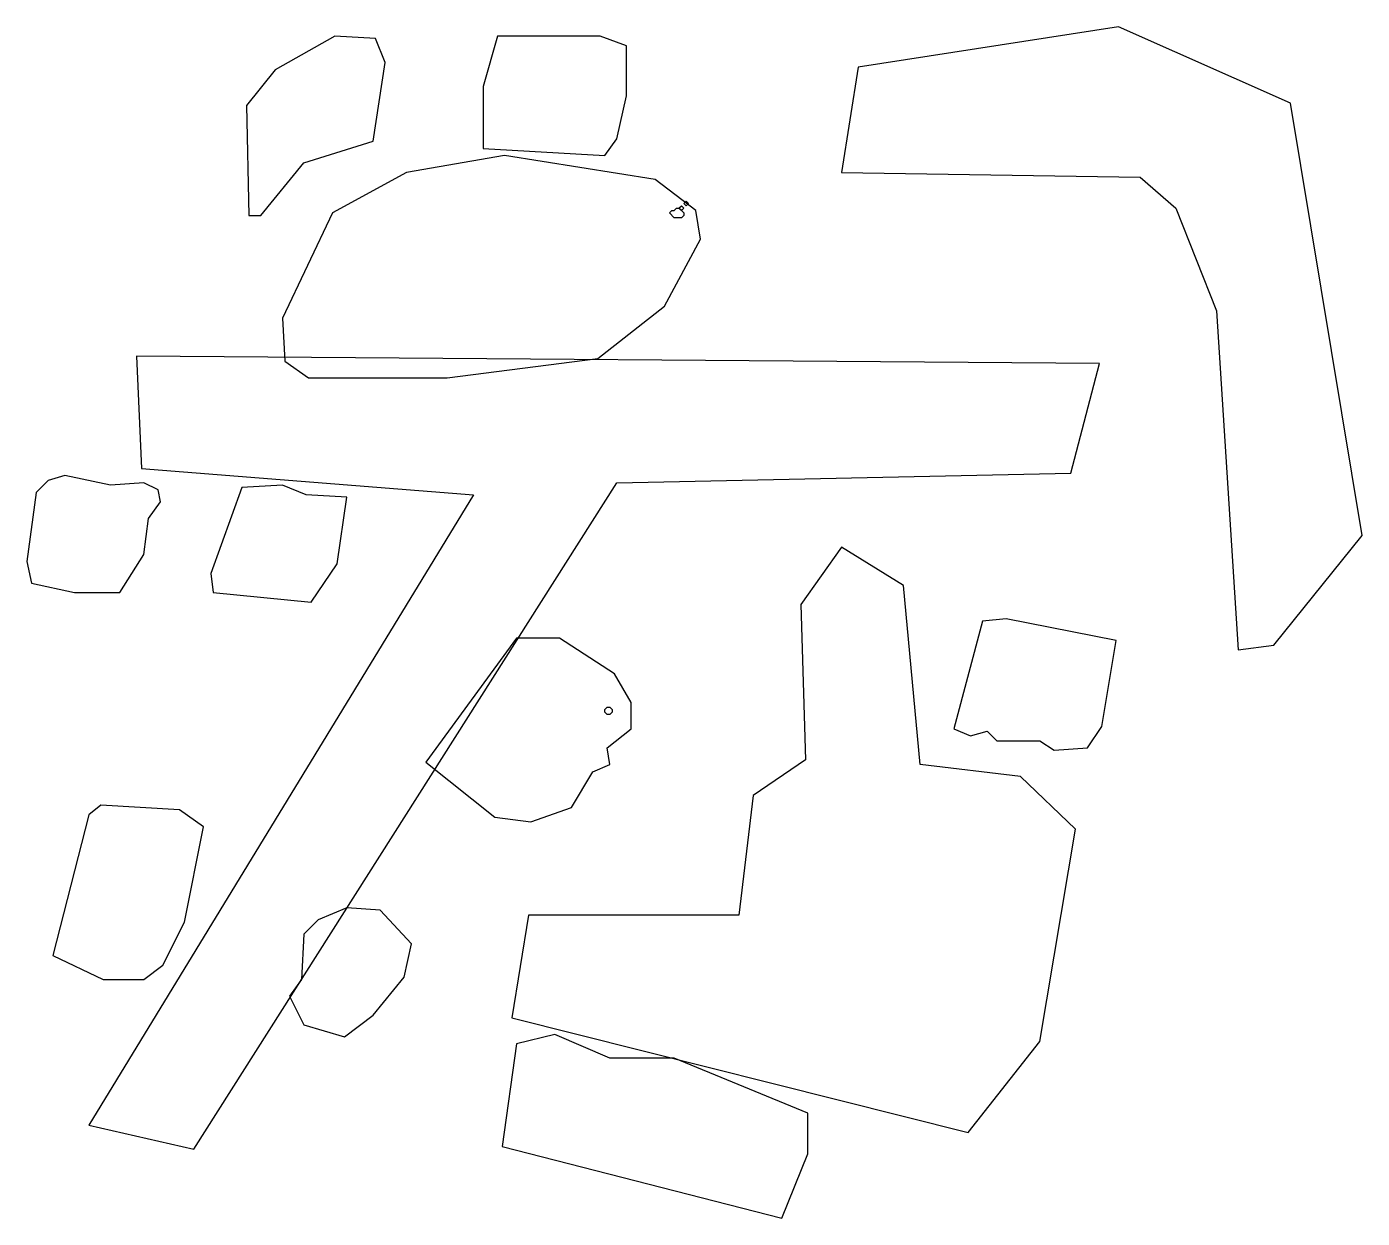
# Model space of a CAD drawing. Extents: x 47 to 606, y -547 to -48.
import ezdxf

# ---------------------------------------------------------------- set-up
doc = ezdxf.new("R2010")
doc.units = 0
for name, color, linetype in [('03-Green', 3, 'CONTINUOUS'), ('04-Cyan', 4, 'CONTINUOUS'), ('06-Magenta', 6, 'CONTINUOUS'), ('30-Orange', 30, 'CONTINUOUS')]:
    doc.layers.add(name, color=color, linetype=linetype)

msp = doc.modelspace()

# ---------------------------------------------------------------- linework, layer by layer
at = {"layer": '03-Green'}
for points in [[(327, -125, 0), (310, -112, 0), (247, -102, 0), (206, -109, 0), (175, -126, 0), (154, -170, 0), (155, -188, 0), (165, -195, 0), (223, -195, 0), (286, -187, 0), (314, -165, 0), (329, -137, 0), (327, -125, 0)], [(322, -122, 0), (323, -121, 0), (324, -122, 0), (323, -123, 0), (322, -122, 0)], [(316, -126, 0), (317, -125, 0), (318, -125, 0), (319, -124, 0), (320, -124, 0), (322, -126, 0), (322, -127, 0), (321, -128, 0), (318, -128, 0), (316, -126, 0)], [(320, -124, 0), (321, -123, 0), (322, -124, 0), (321, -125, 0), (320, -124, 0)], [(270, -304, 0), (252, -304, 0), (214, -356, 0), (243, -379, 0), (258, -381, 0), (275, -375, 0), (284, -360, 0), (291, -357, 0), (290, -350, 0), (300, -342, 0), (300, -331, 0), (293, -319, 0), (270, -304, 0)], [(289, -334, 0), (290, -333, 0), (291, -333, 0), (292, -334, 0), (292, -335, 0), (291, -336, 0), (290, -336, 0), (289, -335, 0), (289, -334, 0)], [(195, -418, 0), (181, -417, 0), (169, -422, 0), (163, -428, 0), (162, -447, 0), (157, -454, 0), (163, -466, 0), (180, -471, 0), (192, -462, 0), (205, -446, 0), (208, -432, 0), (195, -418, 0)]]:
    msp.add_polyline3d(points, dxfattribs=at)
at = {"layer": '04-Cyan'}
msp.add_polyline3d([(496, -189, 0), (93, -186, 0), (95, -233, 0), (234, -244, 0), (73, -508, 0), (117, -518, 0), (294, -239, 0), (484, -235, 0), (496, -189, 0)], dxfattribs=at)
at = {"layer": '06-Magenta'}
msp.add_polyline3d([(388, -266, 0), (371, -290, 0), (373, -355, 0), (351, -370, 0), (345, -420, 0), (257, -420, 0), (250, -463, 0), (441, -511, 0), (471, -473, 0), (486, -384, 0), (463, -362, 0), (421, -357, 0), (414, -282, 0), (388, -266, 0)], dxfattribs=at)
at = {"layer": '30-Orange'}
for points in [[(395, -65, 0), (388, -109, 0), (513, -111, 0), (528, -124, 0), (545, -167, 0), (554, -309, 0), (569, -307, 0), (606, -261, 0), (576, -80, 0), (504, -48, 0), (395, -65, 0)], [(193, -53, 0), (176, -52, 0), (151, -66, 0), (139, -81, 0), (140, -127, 0), (145, -127, 0), (163, -105, 0), (192, -96, 0), (197, -63, 0), (193, -53, 0)], [(244, -52, 0), (238, -73, 0), (238, -99, 0), (289, -102, 0), (294, -95, 0), (298, -77, 0), (298, -56, 0), (287, -52, 0), (244, -52, 0)], [(56, -238, 0), (51, -243, 0), (47, -272, 0), (49, -281, 0), (67, -285, 0), (86, -285, 0), (96, -269, 0), (98, -254, 0), (103, -247, 0), (102, -242, 0), (96, -239, 0), (82, -240, 0), (63, -236, 0), (56, -238, 0)], [(137, -241, 0), (124, -277, 0), (125, -285, 0), (166, -289, 0), (177, -273, 0), (181, -245, 0), (164, -244, 0), (154, -240, 0), (137, -241, 0)], [(447, -297, 0), (435, -342, 0), (442, -345, 0), (449, -343, 0), (453, -347, 0), (471, -347, 0), (477, -351, 0), (491, -350, 0), (497, -341, 0), (503, -305, 0), (457, -296, 0), (447, -297, 0)], [(78, -374, 0), (73, -378, 0), (58, -437, 0), (79, -447, 0), (96, -447, 0), (104, -441, 0), (113, -423, 0), (121, -383, 0), (111, -376, 0), (78, -374, 0)], [(252, -474, 0), (246, -517, 0), (363, -547, 0), (374, -520, 0), (374, -503, 0), (318, -480, 0), (291, -480, 0), (268, -470, 0), (252, -474, 0)]]:
    msp.add_polyline3d(points, dxfattribs=at)

doc.saveas('drawing.dxf')
